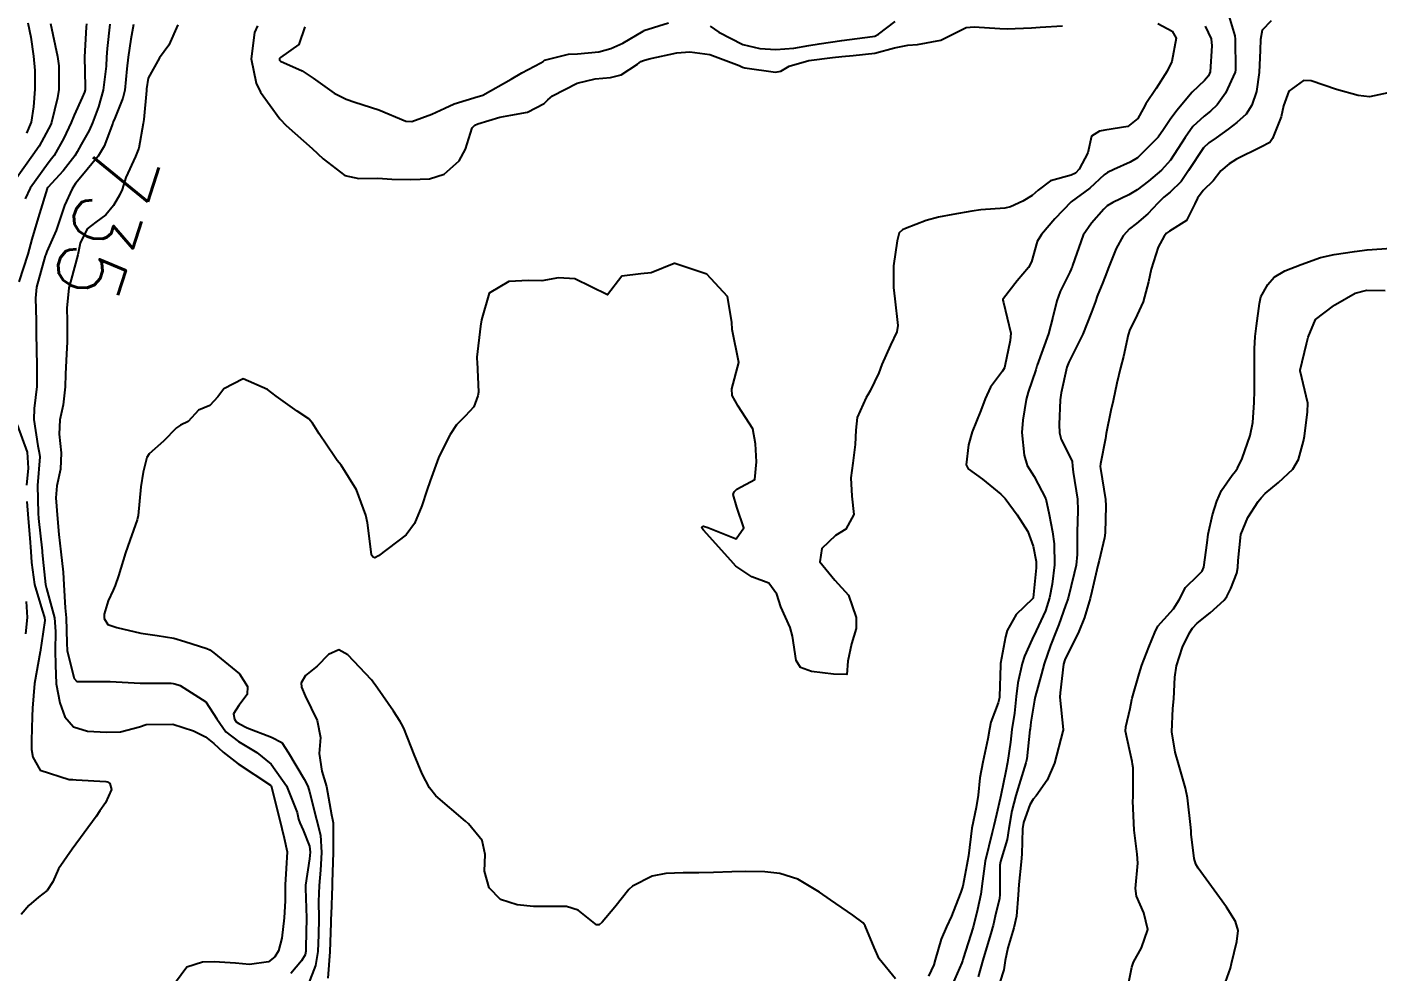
# Model space of a CAD drawing. Header units: metres. Extents: x 318500 to 325275, y 7408834 to 7428799.
# Drawn here: x 323923.8 to 324005.7, y 7421001.3 to 7421058.5 of the extents above; entities that cross this region are included whole.
import ezdxf
from ezdxf.enums import TextEntityAlignment as Align

# ---------------------------------------------------------------- set-up
doc = ezdxf.new("R2010")
doc.units = ezdxf.units.M
doc.header["$MEASUREMENT"] = 0
for name, color, linetype in [('Cotas', 45, 'Continuous'), ('Curvas de Nivel 1m', 11, 'Continuous'), ('Curvas de Nivel 5m', 15, 'Continuous'), ('Vias Primárias', 230, 'Continuous')]:
    doc.layers.add(name, color=color, linetype=linetype)
doc.styles.add('Style-STANDARD', font='STANDARD.shx')

msp = doc.modelspace()

# ---------------------------------------------------------------- linework, layer by layer
at = {"layer": 'Curvas de Nivel 1m', "flags": 128}
for points, elevation in [([(323996.436, 7421059.788), (323996.988, 7421057.977), (323997.001, 7421057.782), (323997.027, 7421055.916), (323997.005, 7421055.782), (323996.428, 7421054.5), (323995.921, 7421053.792), (323995.513, 7421053.407), (323995.119, 7421053.098), (323994.448, 7421052.472), (323993.975, 7421051.817), (323993.086, 7421050.45), (323992.545, 7421049.838), (323991.755, 7421049.165), (323991.062, 7421048.639), (323990.571, 7421048.351), (323989.593, 7421047.875), (323989.259, 7421047.666), (323989.044, 7421047.464), (323988.302, 7421046.62), (323987.799, 7421045.898), (323987.156, 7421044.062), (323987.108, 7421043.908), (323987.077, 7421043.831), (323986.996, 7421043.667), (323986.41, 7421042.487), (323986.19, 7421041.922), (323985.956, 7421040.926), (323985.69, 7421039.929), (323985.009, 7421038.027), (323984.98, 7421037.939), (323984.962, 7421037.897), (323984.917, 7421037.745), (323984.455, 7421036.386), (323984.342, 7421035.945), (323984.133, 7421034.686), (323984.081, 7421033.948), (323984.22, 7421032.572), (323984.409, 7421031.944), (323984.83, 7421031.278), (323985.536, 7421029.929), (323985.745, 7421028.977), (323985.931, 7421027.923), (323986.045, 7421027.194), (323986.055, 7421025.921), (323985.913, 7421024.752), (323985.76, 7421023.925), (323985.512, 7421023.134), (323984.943, 7421021.936), (323984.695, 7421021.428), (323984.237, 7421020.392), (323984.094, 7421019.946), (323983.836, 7421018.774), (323983.738, 7421017.949), (323983.633, 7421016.952), (323983.482, 7421015.951), (323983.386, 7421015.179), (323983.214, 7421013.954), (323983.11, 7421013.437), (323982.8, 7421011.958), (323982.76, 7421011.765), (323982.553, 7421010.797), (323982.379, 7421010.126), (323982.346, 7421009.963), (323982.285, 7421009.711), (323981.863, 7421007.97), (323981.704, 7421006.77), (323981.595, 7421005.973), (323981.399, 7421005.053), (323981.135, 7421003.98), (323980.528, 7421002.076), (323980.502, 7421001.989), (323980.487, 7421001.941), (323980.437, 7421001.815), (323979.881, 7421000.533)], 732), ([(323925.203, 7421058.716), (323925.636, 7421056.725), (323925.718, 7421056.151), (323925.725, 7421054.724), (323925.637, 7421054.21), (323925.277, 7421052.728), (323925.227, 7421052.599), (323925.094, 7421052.348), (323924.517, 7421051.3), (323924.151, 7421050.744), (323923.055, 7421049.216)], 739), ([(323928.805, 7421058.686), (323928.64, 7421057.206), (323928.605, 7421056.688), (323928.585, 7421056.129), (323928.407, 7421054.691), (323928.129, 7421053.681), (323927.768, 7421052.7), (323927.557, 7421052.239), (323927.08, 7421051.4), (323926.83, 7421050.956), (323926.679, 7421050.714), (323925.984, 7421049.798), (323925.051, 7421048.78), (323925.018, 7421048.73), (323924.553, 7421047.211), (323924.406, 7421046.739), (323924.091, 7421045.656), (323923.842, 7421044.747), (323923.286, 7421043.068)], 737), ([(323927.394, 7421058.707), (323927.384, 7421058.5), (323927.276, 7421056.708), (323927.318, 7421054.893), (323927.307, 7421054.707), (323927.265, 7421054.571), (323927.123, 7421054.231), (323926.653, 7421053.169), (323926.471, 7421052.716), (323926.024, 7421051.783), (323925.431, 7421050.726), (323925.282, 7421050.514), (323925.065, 7421050.256), (323923.99, 7421048.746), (323923.684, 7421048.107)], 738), ([(323930.233, 7421058.669), (323930.073, 7421057.764), (323929.924, 7421056.672), (323929.846, 7421055.97), (323929.708, 7421054.674), (323929.606, 7421054.192), (323929.105, 7421052.983), (323929.02, 7421052.762), (323928.991, 7421052.682), (323928.47, 7421051.298), (323928.108, 7421050.694), (323927.057, 7421049.417), (323926.736, 7421049.03), (323926.519, 7421048.715), (323926.053, 7421047.702), (323925.736, 7421046.723), (323925.56, 7421046.176), (323924.993, 7421044.919), (323924.94, 7421044.781), (323924.925, 7421044.731), (323924.898, 7421044.64), (323924.369, 7421042.739), (323924.305, 7421042.084), (323924.346, 7421040.739), (323924.354, 7421040.161), (323924.37, 7421038.738), (323924.389, 7421038.222), (323924.376, 7421036.738), (323924.218, 7421035.392), (323924.195, 7421034.74), (323924.436, 7421033.136), (323924.532, 7421032.734), (323924.557, 7421032.464), (323924.434, 7421030.736), (323924.471, 7421029.049), (323924.495, 7421028.734), (323924.705, 7421026.776), (323924.71, 7421026.731), (323924.711, 7421026.692), (323924.746, 7421026.28), (323924.907, 7421024.728), (323924.963, 7421024.492), (323925.449, 7421022.723), (323925.516, 7421021.893), (323925.496, 7421020.722), (323925.516, 7421019.867), (323925.561, 7421018.721), (323925.775, 7421017.576), (323926.078, 7421016.715), (323926.611, 7421016.113), (323927.453, 7421015.851), (323928.607, 7421015.784), (323929.459, 7421015.815), (323930.612, 7421016.123), (323931.012, 7421016.25), (323932.617, 7421016.287), (323933.885, 7421015.883), (323934.609, 7421015.517), (323935.115, 7421015.102), (323935.682, 7421014.584), (323936.59, 7421013.877), (323938.536, 7421012.585), (323938.57, 7421012.562), (323938.585, 7421012.534), (323939.09, 7421010.542), (323939.372, 7421009.381), (323939.565, 7421008.534), (323939.504, 7421007.536), (323939.426, 7421006.536), (323939.439, 7421005.573), (323939.37, 7421004.536), (323939.228, 7421003.318), (323939.034, 7421002.541), (323938.801, 7421002.178), (323938.43, 7421001.883), (323937.279, 7421001.71), (323936.428, 7421001.798), (323935.136, 7421001.883), (323934.429, 7421001.86), (323933.482, 7421001.556), (323932.778, 7421000.624)], 736), ([(323992.313, 7421058.723), (323993.186, 7421058.251), (323993.43, 7421057.826), (323993.166, 7421056.42), (323992.888, 7421055.834), (323992.213, 7421054.775), (323991.588, 7421053.853), (323991.422, 7421053.559), (323991.117, 7421052.972), (323990.504, 7421052.472), (323989.106, 7421052.259), (323988.785, 7421052.205), (323988.308, 7421051.892), (323988.075, 7421050.881), (323987.547, 7421049.903), (323987.323, 7421049.66), (323987.074, 7421049.538), (323985.816, 7421049.181), (323985.06, 7421048.633), (323984.703, 7421048.296), (323984.149, 7421047.949), (323983.382, 7421047.619), (323983.044, 7421047.541), (323981.596, 7421047.427), (323981.04, 7421047.352), (323979.901, 7421047.144), (323979.034, 7421046.982), (323978.276, 7421046.783), (323977.024, 7421046.306), (323976.837, 7421046.228), (323976.653, 7421046.046), (323976.531, 7421045.563), (323976.301, 7421044.05), (323976.296, 7421042.734), (323976.389, 7421042.049), (323976.562, 7421040.429), (323976.505, 7421040.047), (323976.116, 7421039.236), (323975.601, 7421038.06), (323975.408, 7421037.567), (323974.896, 7421036.464), (323974.742, 7421036.223), (323974.641, 7421036.074), (323974.099, 7421034.854), (323974.019, 7421034.083), (323973.988, 7421033.219), (323973.846, 7421032.085), (323973.724, 7421031.189), (323973.768, 7421030.086), (323973.906, 7421028.97), (323973.409, 7421028.091), (323972.776, 7421027.699), (323971.961, 7421026.915), (323971.842, 7421026.109), (323972.744, 7421025), (323973.579, 7421024.087), (323974.042, 7421022.748), (323974.034, 7421022.08), (323973.754, 7421021.148), (323973.535, 7421020.087), (323973.477, 7421019.279), (323972.668, 7421019.297), (323971.323, 7421019.461), (323970.674, 7421019.712), (323970.409, 7421020.124), (323970.182, 7421021.614), (323970.035, 7421022.13), (323969.469, 7421023.389), (323969.23, 7421024.143), (323968.74, 7421024.817), (323967.718, 7421025.193), (323966.755, 7421025.844), (323966.433, 7421026.183), (323964.778, 7421028.036), (323964.701, 7421028.123), (323964.685, 7421028.201), (323964.726, 7421028.256), (323964.781, 7421028.271), (323965.043, 7421028.197), (323966.773, 7421027.513), (323967.228, 7421028.173), (323966.799, 7421029.414), (323966.585, 7421030.182), (323966.64, 7421030.355), (323966.815, 7421030.513), (323967.889, 7421031.099), (323967.989, 7421032.163), (323967.944, 7421033.257), (323967.778, 7421034.166), (323966.881, 7421035.547), (323966.53, 7421036.184), (323966.495, 7421036.585), (323966.92, 7421038.18), (323966.522, 7421040.184), (323966.499, 7421040.632), (323966.248, 7421042.187), (323964.99, 7421043.546), (323963.044, 7421044.184), (323962.999, 7421044.174), (323961.624, 7421043.616), (323960.99, 7421043.563), (323959.834, 7421043.425), (323958.97, 7421042.28), (323956.984, 7421043.251), (323955.995, 7421043.315), (323954.982, 7421043.138), (323954.176, 7421043.154), (323952.981, 7421043.086), (323951.798, 7421042.378), (323951.324, 7421040.763), (323951.279, 7421040.385), (323951.041, 7421038.508), (323951.048, 7421038.388), (323951.071, 7421038.235), (323951.144, 7421036.386), (323951.116, 7421036.157), (323950.877, 7421035.502), (323950.338, 7421034.928), (323949.824, 7421034.4), (323949.442, 7421033.816), (323948.843, 7421032.675), (323948.734, 7421032.412), (323948.225, 7421031.013), (323948.021, 7421030.422), (323947.718, 7421029.504), (323947.267, 7421028.433), (323946.773, 7421027.754), (323945.096, 7421026.465), (323944.869, 7421026.358), (323944.759, 7421026.386), (323944.701, 7421026.471), (323944.671, 7421026.561), (323944.423, 7421028.474), (323944.327, 7421028.935), (323943.748, 7421030.481), (323942.825, 7421031.957), (323942.593, 7421032.259), (323942.416, 7421032.496), (323941.489, 7421033.872), (323941.085, 7421034.517), (323940.864, 7421034.772), (323940.168, 7421035.233), (323938.884, 7421036.15), (323938.369, 7421036.555), (323936.896, 7421037.188), (323935.71, 7421036.588), (323935.36, 7421036.115), (323934.875, 7421035.574), (323934.188, 7421035.292), (323933.561, 7421034.619), (323933.094, 7421034.389), (323932.854, 7421034.231), (323932.051, 7421033.429), (323931.197, 7421032.646), (323931.045, 7421032.43), (323930.819, 7421031.535), (323930.686, 7421030.652), (323930.516, 7421028.922), (323930.462, 7421028.655), (323930.022, 7421027.4), (323929.758, 7421026.665), (323929.332, 7421025.267), (323929.124, 7421024.674), (323929.003, 7421024.398), (323928.716, 7421023.743), (323928.457, 7421022.931), (323928.463, 7421022.684), (323928.695, 7421022.322), (323929.231, 7421022.133), (323930.687, 7421021.799), (323931.672, 7421021.653), (323932.683, 7421021.484), (323933.345, 7421021.285), (323934.683, 7421020.868), (323934.866, 7421020.781), (323935.107, 7421020.594), (323936.661, 7421019.317), (323937.159, 7421018.565), (323937.14, 7421018.067), (323936.633, 7421017.414), (323936.305, 7421016.894), (323936.373, 7421016.574), (323936.473, 7421016.426), (323936.617, 7421016.318), (323937.132, 7421016.048), (323938.609, 7421015.48), (323939.225, 7421015.159), (323939.64, 7421014.534), (323940.576, 7421012.943), (323940.803, 7421012.516), (323940.904, 7421012.175), (323941.343, 7421010.508), (323941.568, 7421009.543), (323941.645, 7421008.503), (323941.582, 7421007.425), (323941.49, 7421006.505), (323941.452, 7421005.528), (323941.467, 7421004.505), (323941.451, 7421003.506), (323941.414, 7421002.505), (323941.276, 7421001.659), (323940.829, 7421000.514)], 734), ([(323937.748, 7421058.571), (323937.572, 7421058.176), (323937.382, 7421056.577), (323937.671, 7421055.107), (323937.942, 7421054.568), (323939.106, 7421052.949), (323939.486, 7421052.544), (323941.08, 7421051.158), (323941.745, 7421050.513), (323943.06, 7421049.518), (323943.902, 7421049.331), (323945.059, 7421049.355), (323945.9, 7421049.299), (323947.058, 7421049.27), (323948.18, 7421049.307), (323949.062, 7421049.584), (323949.98, 7421050.406), (323950.364, 7421051.118), (323950.774, 7421052.395), (323950.925, 7421052.57), (323951.104, 7421052.644), (323952.44, 7421053.04), (323953.112, 7421053.166), (323954.112, 7421053.353), (323955.123, 7421053.871), (323955.362, 7421054.101), (323955.642, 7421054.332), (323957.138, 7421055.103), (323958.224, 7421055.377), (323959.142, 7421055.449), (323959.806, 7421055.611), (323960.78, 7421056.264), (323960.997, 7421056.417), (323961.153, 7421056.488), (323961.484, 7421056.585), (323963.167, 7421056.948), (323963.955, 7421057.006), (323965.166, 7421056.833), (323966.942, 7421056.182), (323967.158, 7421056.079), (323967.299, 7421056.037), (323969.154, 7421055.767), (323969.466, 7421055.834), (323969.976, 7421056.138), (323971.164, 7421056.489), (323972.606, 7421056.665), (323973.166, 7421056.725), (323973.862, 7421056.785), (323975.169, 7421056.929), (323976.361, 7421057.242), (323977.174, 7421057.412), (323977.757, 7421057.452), (323979.177, 7421057.718), (323979.781, 7421058.011), (323980.702, 7421058.483), (323981.188, 7421058.527), (323982.736, 7421058.418), (323983.187, 7421058.404), (323984.674, 7421058.459), (323985.188, 7421058.498), (323986.534, 7421058.576)], 734), ([(323940.623, 7421058.528), (323940.258, 7421057.439), (323939.152, 7421056.666), (323939.095, 7421056.607), (323939.083, 7421056.551), (323939.097, 7421056.498), (323939.149, 7421056.442), (323940.468, 7421055.855), (323941.139, 7421055.411), (323942.403, 7421054.507), (323943.125, 7421054.141), (323943.66, 7421053.954), (323945.115, 7421053.496), (323946.746, 7421052.805), (323947.105, 7421052.781), (323948.317, 7421053.223), (323949.118, 7421053.599), (323949.681, 7421053.852), (323951.129, 7421054.293), (323951.204, 7421054.313), (323951.408, 7421054.386), (323953.14, 7421055.353), (323953.774, 7421055.724), (323954.936, 7421056.342), (323955.064, 7421056.429), (323955.152, 7421056.5), (323956.615, 7421056.861), (323957.158, 7421056.876), (323958.443, 7421057.009), (323959.164, 7421057.199), (323959.906, 7421057.535), (323961.139, 7421058.26), (323961.164, 7421058.276), (323961.18, 7421058.288), (323962.665, 7421058.761)], 733), ([(323965.186, 7421058.568), (323965.724, 7421058.195), (323967.173, 7421057.442), (323968.209, 7421057.203), (323969.17, 7421057.145), (323970.256, 7421057.219), (323971.173, 7421057.382), (323971.797, 7421057.49), (323973.176, 7421057.691), (323975.032, 7421057.925), (323975.179, 7421057.956), (323975.394, 7421058.067), (323976.401, 7421058.843)], 733), ([(323995.191, 7421058.558), (323995.543, 7421057.796), (323995.599, 7421057.372), (323995.484, 7421055.797), (323995.397, 7421055.557), (323995.152, 7421055.274), (323994.395, 7421054.557), (323993.77, 7421053.82), (323993.488, 7421053.461), (323993.117, 7421052.974), (323992.654, 7421052.29), (323992.335, 7421051.841), (323991.087, 7421050.591), (323990.636, 7421050.313), (323989.664, 7421049.874), (323989.267, 7421049.688), (323989.075, 7421049.553), (323988.201, 7421048.755), (323987.074, 7421047.91), (323986.08, 7421046.879), (323985.265, 7421045.936), (323985.016, 7421045.508), (323984.671, 7421044.275), (323984.478, 7421043.945), (323983.799, 7421043.141), (323982.971, 7421042.057), (323982.931, 7421042.001), (323982.923, 7421041.961), (323982.968, 7421041.827), (323983.403, 7421039.955), (323983.378, 7421039.514), (323983.047, 7421037.959), (323983.018, 7421037.86), (323982.915, 7421037.658), (323982.182, 7421036.69), (323981.859, 7421035.975), (323981.591, 7421035.268), (323981.075, 7421033.987), (323980.852, 7421033.204), (323980.705, 7421031.992), (323980.836, 7421031.744), (323981.693, 7421031.111), (323982.814, 7421030.219), (323983.063, 7421029.957), (323983.787, 7421028.959), (323984.433, 7421027.943), (323984.771, 7421027.062), (323984.951, 7421026.127), (323984.957, 7421025.937), (323984.941, 7421025.754), (323984.767, 7421023.939), (323984.76, 7421023.91), (323984.729, 7421023.868), (323983.741, 7421022.923), (323983.194, 7421021.955), (323983.083, 7421021.57), (323982.791, 7421019.959), (323982.783, 7421019.854), (323982.727, 7421017.959), (323982.721, 7421017.887), (323982.644, 7421017.571), (323982.203, 7421016.39), (323982.118, 7421015.968), (323982.027, 7421015.382), (323981.707, 7421013.973), (323981.535, 7421013.027), (323981.439, 7421011.977), (323981.308, 7421011.229), (323981.043, 7421009.982), (323980.844, 7421008.306), (323980.795, 7421007.986), (323980.753, 7421007.749), (323980.497, 7421006.455), (323980.388, 7421006.095), (323980.344, 7421005.991), (323979.814, 7421004.653), (323979.519, 7421003.999), (323979.199, 7421003.256), (323978.834, 7421002.006), (323978.747, 7421001.695), (323978.425, 7421001.014)], 733), ([(323999.197, 7421058.878), (323998.639, 7421058.308), (323998.534, 7421057.76), (323998.523, 7421057.109), (323998.459, 7421055.761), (323998.301, 7421054.604), (323998.023, 7421053.767), (323997.672, 7421053.222), (323997.114, 7421052.731), (323996.577, 7421052.317), (323995.848, 7421051.793), (323995.402, 7421051.492), (323995.094, 7421051.192), (323994.175, 7421049.814), (323993.736, 7421049.154), (323993.06, 7421048.494), (323992.69, 7421048.201), (323992.315, 7421047.841), (323991.708, 7421047.182), (323991.031, 7421046.596), (323990.611, 7421046.279), (323990.224, 7421045.868), (323989.788, 7421045.097), (323989.307, 7421043.877), (323989.225, 7421043.649), (323988.987, 7421043.038), (323988.654, 7421042.206), (323988.533, 7421041.887), (323988.309, 7421041.239), (323987.778, 7421039.897), (323986.923, 7421038.205), (323986.81, 7421037.912), (323986.457, 7421036.356), (323986.395, 7421035.917), (323986.348, 7421034.438), (323986.358, 7421033.918), (323986.455, 7421033.515), (323986.849, 7421032.777), (323987.119, 7421032.182), (323987.159, 7421031.905), (323987.196, 7421031.543), (323987.451, 7421029.9), (323987.476, 7421029.224), (323987.43, 7421027.9), (323987.43, 7421026.563), (323987.367, 7421025.901), (323987.256, 7421025.399), (323986.878, 7421023.908), (323986.841, 7421023.795), (323986.723, 7421023.465), (323986.317, 7421022.305), (323986.166, 7421021.918), (323985.806, 7421021.038), (323985.439, 7421019.929), (323985.271, 7421019.331), (323984.889, 7421017.936), (323984.844, 7421017.74), (323984.627, 7421016.402), (323984.574, 7421015.987), (323984.565, 7421015.941), (323984.374, 7421014.171), (323984.323, 7421013.943), (323983.908, 7421012.619), (323983.717, 7421011.949), (323983.482, 7421011.025), (323983.295, 7421009.952), (323983.191, 7421009.296), (323982.786, 7421007.957), (323982.743, 7421007.731), (323982.749, 7421005.957), (323982.727, 7421005.717), (323982.47, 7421004.638), (323982.338, 7421004.086), (323982.309, 7421003.962), (323982.239, 7421003.744), (323981.708, 7421001.971), (323981.43, 7421000.97)], 731), ([(323996.423, 7421000.647), (323996.717, 7421001.495), (323996.791, 7421001.775), (323997.111, 7421003.119), (323997.182, 7421003.769), (323997.023, 7421004.32), (323996.484, 7421005.182), (323996.067, 7421005.784), (323994.758, 7421007.556), (323994.614, 7421007.799), (323994.523, 7421008.133), (323994.349, 7421009.614), (323994.333, 7421009.803), (323994.32, 7421010.027), (323994.12, 7421011.807), (323993.998, 7421012.39), (323993.586, 7421013.815), (323993.367, 7421014.578), (323993.169, 7421015.822), (323993.237, 7421017.225), (323993.293, 7421017.82), (323993.357, 7421019.132), (323993.459, 7421019.818), (323993.823, 7421020.945), (323994.23, 7421021.807), (323994.417, 7421022.091), (323994.709, 7421022.392), (323995.491, 7421023.019), (323996.336, 7421023.784), (323996.502, 7421024.013), (323996.741, 7421024.498), (323997.112, 7421025.417), (323997.174, 7421025.774), (323997.187, 7421026.196), (323997.344, 7421027.772), (323997.768, 7421028.793), (323998.398, 7421029.756), (323998.574, 7421029.993), (323998.818, 7421030.252), (323999.64, 7421030.926), (324000.497, 7421031.725), (324000.846, 7421032.309), (324001.158, 7421033.416), (324001.206, 7421033.717), (324001.398, 7421035.199), (324001.403, 7421035.715), (324000.955, 7421037.684), (324000.956, 7421037.72), (324001.338, 7421039.314), (324001.428, 7421039.715), (324001.877, 7421040.79), (324002.969, 7421041.627), (324003.014, 7421041.655), (324003.078, 7421041.698), (324004.273, 7421042.388), (324004.984, 7421042.573), (324006.097, 7421042.539)], 731), ([(323923.198, 7421034.412), (323923.794, 7421032.746), (323923.852, 7421031.776), (323923.767, 7421030.746)], 737), ([(323923.784, 7421029.757), (323923.853, 7421028.744), (323923.969, 7421027.535), (323924.03, 7421026.741), (323924.069, 7421026.066), (323924.25, 7421024.737), (323924.707, 7421023.189), (323924.849, 7421022.729), (323924.86, 7421022.566), (323924.677, 7421021.184), (323924.616, 7421020.786), (323924.607, 7421020.731), (323924.592, 7421020.654), (323924.238, 7421018.736), (323924.12, 7421017.245), (323924.105, 7421016.738), (323924.052, 7421015.285), (323924.058, 7421014.738), (323924.133, 7421014.284), (323924.578, 7421013.498), (323926.353, 7421012.931), (323926.572, 7421012.919), (323926.772, 7421012.907), (323928.571, 7421012.798), (323928.672, 7421012.779), (323928.816, 7421012.676), (323928.912, 7421012.327), (323928.552, 7421011.513), (323928.197, 7421011.033), (323927.977, 7421010.688), (323926.52, 7421008.71), (323925.7, 7421007.516), (323925.36, 7421006.721), (323925.008, 7421006.199), (323924.476, 7421005.801), (323923.909, 7421005.298), (323923.438, 7421004.745)], 737), ([(323923.744, 7421023.716), (323923.8, 7421022.743), (323923.688, 7421021.741)], 738), ([(323976.422, 7421000.847), (323975.434, 7421002.055), (323975.133, 7421002.746), (323974.582, 7421004.068), (323974.463, 7421004.238), (323973.835, 7421004.711), (323972.483, 7421005.627), (323971.812, 7421006.1), (323970.501, 7421006.883), (323969.417, 7421007.226), (323968.508, 7421007.331), (323967.324, 7421007.346), (323966.507, 7421007.326), (323965.396, 7421007.298), (323964.506, 7421007.276), (323963.556, 7421007.265), (323962.505, 7421007.239), (323961.667, 7421007.074), (323960.493, 7421006.454), (323960.267, 7421006.253), (323959.406, 7421005.198), (323958.643, 7421004.277), (323958.459, 7421004.131), (323958.306, 7421004.13), (323958.095, 7421004.285), (323957.185, 7421005.014), (323956.474, 7421005.239), (323955.569, 7421005.223), (323954.474, 7421005.238), (323953.496, 7421005.323), (323952.479, 7421005.657), (323951.798, 7421006.37), (323951.514, 7421007.365), (323951.552, 7421008.375), (323951.373, 7421009.222), (323950.539, 7421010.249), (323950.373, 7421010.392), (323948.563, 7421011.926), (323948.181, 7421012.416), (323947.729, 7421013.276), (323947.245, 7421014.43), (323947.079, 7421014.907), (323946.616, 7421016.041), (323946.484, 7421016.307), (323946.411, 7421016.443), (323946.004, 7421017.074), (323945.032, 7421018.464), (323944.658, 7421018.972), (323943.231, 7421020.484), (323942.683, 7421020.778), (323942.051, 7421020.499), (323941.383, 7421019.795), (323940.661, 7421019.231), (323940.403, 7421018.775), (323940.418, 7421018.523), (323940.642, 7421017.998), (323941.369, 7421016.509), (323941.58, 7421015.475), (323941.493, 7421014.507), (323941.658, 7421013.43), (323941.944, 7421012.499), (323942.248, 7421010.791), (323942.308, 7421010.493), (323942.338, 7421010.293), (323942.349, 7421008.493), (323942.289, 7421006.697), (323942.277, 7421006.493), (323942.212, 7421004.746), (323942.208, 7421004.494), (323942.207, 7421004.243), (323942.145, 7421002.494), (323942.024, 7421000.888)], 733)]:
    msp.add_lwpolyline(points, dxfattribs=dict(at, elevation=elevation))
at = {"layer": 'Curvas de Nivel 5m', "flags": 128}
for points, elevation in [([(323923.835, 7421058.753), (323924.023, 7421057.891), (323924.177, 7421056.745), (323924.264, 7421055.866), (323924.273, 7421054.743), (323924.182, 7421053.676), (323924.038, 7421052.746), (323923.763, 7421052.076)], 740), ([(323932.923, 7421058.634), (323932.388, 7421057.416), (323931.813, 7421056.65), (323931.138, 7421055.416), (323931.033, 7421054.759), (323931.028, 7421054.661), (323930.866, 7421052.9), (323930.837, 7421052.663), (323930.563, 7421051.173), (323930.372, 7421050.66), (323929.775, 7421049.387), (323929.564, 7421048.672), (323929.402, 7421048.318), (323929.035, 7421047.7), (323928.573, 7421047.14), (323927.958, 7421046.696), (323927.437, 7421046.281), (323927.001, 7421045.417), (323926.884, 7421044.818), (323926.866, 7421044.711), (323926.469, 7421043.221), (323926.318, 7421042.717), (323926.194, 7421041.475), (323926.217, 7421040.717), (323926.218, 7421039.42), (323926.191, 7421038.717), (323926.128, 7421037.488), (323926.105, 7421036.718), (323925.978, 7421035.614), (323925.774, 7421034.721), (323925.731, 7421033.836), (323925.853, 7421032.72), (323925.824, 7421031.716), (323925.594, 7421030.722), (323925.536, 7421029.986), (323925.64, 7421028.721), (323925.715, 7421027.771), (323925.835, 7421026.719), (323925.98, 7421025.475), (323926.019, 7421024.717), (323926.096, 7421023.33), (323926.153, 7421022.715), (323926.194, 7421021.198), (323926.225, 7421020.714), (323926.653, 7421019.043), (323926.799, 7421018.855), (323928.652, 7421018.861), (323928.828, 7421018.854), (323930.651, 7421018.759), (323932.526, 7421018.756), (323932.651, 7421018.749), (323932.752, 7421018.729), (323933.065, 7421018.624), (323934.635, 7421017.624), (323935.29, 7421016.59), (323935.837, 7421015.807), (323936.606, 7421015.217), (323937.712, 7421014.559), (323938.589, 7421013.845), (323939.512, 7421012.536), (323940.154, 7421010.918), (323940.249, 7421010.524), (323940.316, 7421010.302), (323940.533, 7421009.85), (323940.899, 7421008.89), (323940.943, 7421008.514), (323940.913, 7421008.115), (323940.668, 7421006.517), (323940.662, 7421006.343), (323940.727, 7421004.516), (323940.691, 7421002.765), (323940.681, 7421002.516), (323940.643, 7421002.311), (323940.431, 7421001.937), (323939.771, 7421001.179)], 735), ([(324006.278, 7421054.518), (324005.139, 7421054.285), (324004.47, 7421054.35), (324003.145, 7421054.722), (324001.617, 7421055.251), (324001.153, 7421055.265), (324000.262, 7421054.614), (323999.946, 7421053.738), (323999.786, 7421053.074), (323999.279, 7421051.747), (323999.098, 7421051.52), (323998.559, 7421051.223), (323997.087, 7421050.493), (323996.641, 7421050.228), (323996.143, 7421049.789), (323995.683, 7421049.182), (323995.062, 7421048.598), (323994.721, 7421048.14), (323994.562, 7421047.807), (323994.061, 7421046.788), (323993.025, 7421046.141), (323992.843, 7421046.012), (323992.698, 7421045.835), (323992.348, 7421045.175), (323991.926, 7421043.846), (323991.759, 7421043.078), (323991.434, 7421041.853), (323990.954, 7421040.805), (323990.622, 7421040.186), (323990.517, 7421039.864), (323990.244, 7421038.55), (323990.054, 7421037.869), (323989.835, 7421036.942), (323989.622, 7421035.873), (323989.473, 7421035.282), (323989.197, 7421033.877), (323989.149, 7421033.585), (323988.842, 7421032.04), (323988.832, 7421031.88), (323988.838, 7421031.768), (323989.151, 7421029.877), (323989.179, 7421029.502), (323989.135, 7421027.876), (323989.095, 7421027.559), (323988.763, 7421026.199), (323988.687, 7421025.881), (323988.316, 7421024.307), (323988.212, 7421023.888), (323987.875, 7421022.73), (323987.536, 7421021.897), (323986.683, 7421020.165), (323986.608, 7421019.911), (323986.396, 7421018.172), (323986.387, 7421017.914), (323986.58, 7421015.951), (323986.58, 7421015.911), (323986.568, 7421015.86), (323986.067, 7421013.918), (323985.621, 7421012.888), (323984.945, 7421011.934), (323984.766, 7421011.738), (323984.562, 7421011.392), (323984.17, 7421010.319), (323984.115, 7421009.944), (323984.073, 7421008.396), (323984.03, 7421007.945), (323983.888, 7421006.557), (323983.861, 7421005.946), (323983.763, 7421004.654), (323983.603, 7421003.949), (323983.223, 7421002.727), (323983.072, 7421001.951), (323982.983, 7421001.4), (323982.522, 7420999.958)], 730), ([(323990.41, 7420999.86), (323990.735, 7421001.556), (323990.841, 7421001.854), (323991.34, 7421002.737), (323991.71, 7421003.841), (323991.474, 7421004.844), (323991.027, 7421005.852), (323990.972, 7421006.328), (323991.101, 7421007.851), (323991.076, 7421008.402), (323990.878, 7421009.855), (323990.814, 7421011.609), (323990.817, 7421011.856), (323990.824, 7421013.629), (323990.794, 7421013.857), (323990.761, 7421014.017), (323990.609, 7421014.741), (323990.367, 7421015.863), (323990.378, 7421016.108), (323990.641, 7421017.232), (323990.738, 7421017.77), (323990.762, 7421017.858), (323991.193, 7421019.331), (323991.347, 7421019.85), (323991.779, 7421020.932), (323992.144, 7421021.838), (323992.328, 7421022.213), (323992.712, 7421022.628), (323993.277, 7421023.266), (323993.604, 7421023.817), (323993.996, 7421024.557), (323994.752, 7421025.275), (323995.013, 7421025.54), (323995.116, 7421025.796), (323995.304, 7421027.265), (323995.364, 7421027.794), (323995.63, 7421028.959), (323995.904, 7421029.789), (323996.173, 7421030.433), (323996.834, 7421031.359), (323997.02, 7421031.595), (323997.143, 7421031.775), (323997.437, 7421032.362), (323997.926, 7421033.764), (323998.084, 7421034.55), (323998.162, 7421035.761), (323998.172, 7421036.49), (323998.174, 7421037.761), (323998.186, 7421039.015), (323998.223, 7421039.761), (323998.303, 7421040.406), (323998.472, 7421041.757), (323998.571, 7421042.161), (323998.988, 7421042.919), (323999.38, 7421043.358), (324000.01, 7421043.735), (324001.004, 7421044.131), (324002.169, 7421044.548), (324003.01, 7421044.723), (324004.236, 7421044.905), (324005.013, 7421045.02), (324006.482, 7421045.116)], 730)]:
    msp.add_lwpolyline(points, dxfattribs=dict(at, elevation=elevation))
at = {"layer": 'Vias Primárias'}
for points in [[(323715.644, 7420145.548, 0), (323709.04, 7420132.939)], [(323831.088, 7420001.787, 0), (323833.844, 7420008.443, 0.220888)]]:
    msp.add_lwpolyline(points, format="xyb", dxfattribs=at)

# ---------------------------------------------------------------- texts
at = {"layer": 'Cotas', "style": 'Style-STANDARD'}
msp.add_text('735', height=4, rotation=252.09325, dxfattribs=at).set_placement((323928.587, 7421046.599, 735), align=Align.MIDDLE_CENTER)

doc.saveas('drawing.dxf')
